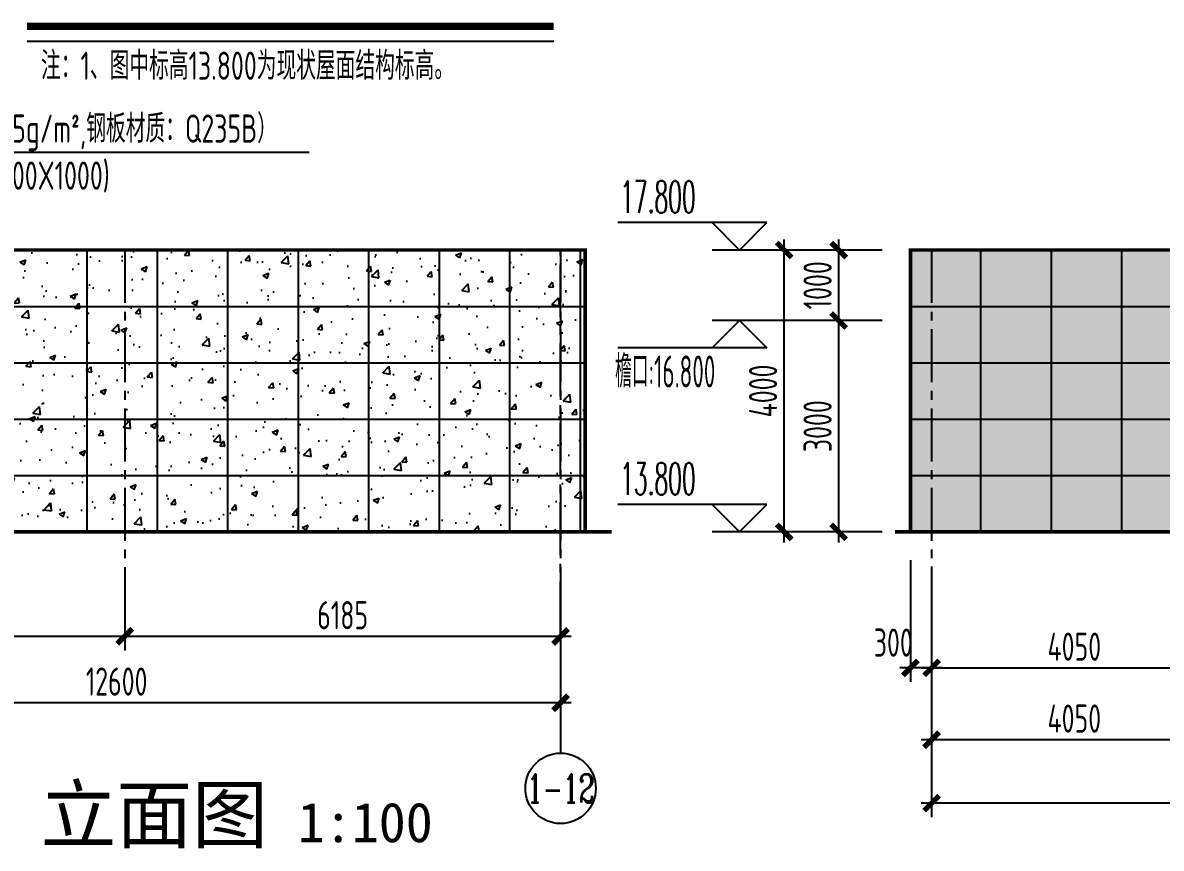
# Model space of a CAD drawing. Extents: x 670693 to 730093, y 227832 to 493926.
# Drawn here: x 682709 to 698863, y 291937 to 303651 of the extents above; entities that cross this region are included whole.
import ezdxf
from ezdxf.enums import TextEntityAlignment as Align

# ---------------------------------------------------------------- set-up
doc = ezdxf.new("R2010")
doc.units = 0
doc.header["$LTSCALE"] = 1000
doc.linetypes.add('30', pattern=[0])
doc.linetypes.add('CENTER2', pattern=[1.125, 0.75, -0.125, 0.125, -0.125])
doc.layers.get('0').update_dxf_attribs({"linetype": 'CONTINUOUS'})
doc.layers.get('Defpoints').update_dxf_attribs({"linetype": 'CONTINUOUS'})
for name, color, linetype in [('0-标高', 7, 'CONTINUOUS'), ('0-石材', 11, 'CONTINUOUS'), ('AXIS', 253, '30'), ('AXIS_NUM', 7, 'CONTINUOUS'), ('DIM', 3, 'CONTINUOUS'), ('DIM_SYMB', 3, 'CONTINUOUS'), ('HATCH', 254, 'CONTINUOUS'), ('PUB_TEXT', 7, 'CONTINUOUS'), ('SURFACE', 6, 'CONTINUOUS'), ('梁原位标注竖向', 7, 'CONTINUOUS')]:
    doc.layers.add(name, color=color, linetype=linetype)
doc.styles.add('TESSDREN', font='tssdeng.shx', dxfattribs={"width": 0.8, "bigfont": 'tssdchn.shx'})
doc.styles.add('TSSD_Axis', font='Complex.shx', dxfattribs={"width": 0.7, "bigfont": 'hztxt.shx'})
doc.styles.add('TSSD_Dimension', font='Tssdeng.shx', dxfattribs={"width": 0.7, "bigfont": 'hztxt.shx'})
doc.styles.add('标注文字2', font='romans.shx', dxfattribs={"width": 0.5, "bigfont": '@@@chinese.shx'})
doc.styles.add('黑体', font='simhei.ttf')
doc.dimstyles.new('TSSD_100_100$0', dxfattribs={"dimtxt": 300, "dimasz": 100, "dimexe": 100, "dimexo": 300, "dimgap": 100, "dimtad": 1, "dimdec": 0, "dimzin": 0, "dimdsep": 46, "dimtxsty": 'TSSD_Dimension', "dimblk": 'ARCHTICK', "dimcen": 0, "dimdle": 100, "dimclrd": 3, "dimclre": 3, "dimclrt": 7, "dimazin": 0, "dimtfac": 1, "dimtdec": 0, "dimtix": 1, "dimtmove": 2, "dimatfit": 3, "dimldrblk": 'ARCHTICK', "dimfxl": 1, "dimtolj": 1, "dimtzin": 0, "dimarcsym": 0})

# ---------------------------------------------------------------- blocks, each defined once
blk = doc.blocks.new('ts_axno')
at = {"color": 0, "linetype": 'ByBlock', "lineweight": -2}
blk.add_circle((0, 0), 0.5, dxfattribs=at)
at = {"color": 0, "linetype": 'ByBlock', "lineweight": -2, "style": 'TSSD_Axis', "width": 0.7}
blk.add_attdef('A', text='', height=0.6, dxfattribs=at).set_placement((0, 0), align=Align.MIDDLE_CENTER)
blk = doc.blocks.new('_ArchTick')
at = {"color": 0, "linetype": 'ByBlock', "const_width": 0.5}
blk.add_lwpolyline([(-0.71, -0.71), (0.71, 0.71)], dxfattribs=at)
blk = doc.blocks.new('*D23')
at = {"layer": 'Defpoints', "color": 0, "transparency": 16777216}
for p in [(677741, 296045), (690341, 296045), (677741, 294002)]:
    blk.add_point(p, dxfattribs=at)
at = {"layer": 'DIM', "color": 3, "lineweight": -2, "transparency": 16777216}
for p, q in [((677741, 295645), (677741, 293802)), ((690341, 295645), (690341, 293802)), ((690491, 294002), (677591, 294002))]:
    blk.add_line(p, q, dxfattribs=at)
at = {"layer": 'DIM', "color": 3, "lineweight": -2, "transparency": 16777216, "xscale": 150, "yscale": 150, "zscale": 150, "rotation": 180}
blk.add_blockref('_ArchTick', (677741, 294002), dxfattribs=at)
at = {"layer": 'DIM', "color": 3, "lineweight": -2, "transparency": 16777216, "xscale": 150, "yscale": 150, "zscale": 150}
blk.add_blockref('_ArchTick', (690341, 294002), dxfattribs=at)
at = {"layer": 'DIM', "color": 7, "transparency": 16777216, "insert": (684041, 294302), "char_height": 400, "attachment_point": 5, "style": 'TSSD_Dimension'}
blk.add_mtext('\\A1;12600', dxfattribs=at)
blk = doc.blocks.new('*D25')
at = {"layer": 'Defpoints', "color": 0, "transparency": 16777216}
for p in [(684156, 296017), (690341, 296017), (690341, 294944)]:
    blk.add_point(p, dxfattribs=at)
at = {"layer": 'DIM', "color": 3, "lineweight": -2, "transparency": 16777216}
for p, q in [((684156, 295617), (684156, 294744)), ((690341, 295617), (690341, 294744)), ((684006, 294944), (690491, 294944))]:
    blk.add_line(p, q, dxfattribs=at)
at = {"layer": 'DIM', "color": 3, "lineweight": -2, "transparency": 16777216, "xscale": 150, "yscale": 150, "zscale": 150, "rotation": 180}
blk.add_blockref('_ArchTick', (684156, 294944), dxfattribs=at)
at = {"layer": 'DIM', "color": 3, "lineweight": -2, "transparency": 16777216, "xscale": 150, "yscale": 150, "zscale": 150}
blk.add_blockref('_ArchTick', (690341, 294944), dxfattribs=at)
at = {"layer": 'DIM', "color": 7, "transparency": 16777216, "insert": (687248, 295244), "char_height": 400, "attachment_point": 5, "style": 'TSSD_Dimension'}
blk.add_mtext('\\A1;6185', dxfattribs=at)
blk = doc.blocks.new('*D26')
at = {"layer": 'Defpoints', "color": 0, "transparency": 16777216}
for p in [(677971, 296017), (684156, 296017), (684156, 294944)]:
    blk.add_point(p, dxfattribs=at)
at = {"layer": 'DIM', "color": 3, "lineweight": -2, "transparency": 16777216}
for p, q in [((677971, 295617), (677971, 294744)), ((684156, 295617), (684156, 294744)), ((677821, 294944), (684306, 294944))]:
    blk.add_line(p, q, dxfattribs=at)
at = {"layer": 'DIM', "color": 3, "lineweight": -2, "transparency": 16777216, "xscale": 150, "yscale": 150, "zscale": 150, "rotation": 180}
blk.add_blockref('_ArchTick', (677971, 294944), dxfattribs=at)
at = {"layer": 'DIM', "color": 3, "lineweight": -2, "transparency": 16777216, "xscale": 150, "yscale": 150, "zscale": 150}
blk.add_blockref('_ArchTick', (684156, 294944), dxfattribs=at)
at = {"layer": 'DIM', "color": 7, "transparency": 16777216, "insert": (680867, 295373), "char_height": 400, "attachment_point": 5, "style": 'TSSD_Dimension'}
blk.add_mtext('\\A1;6185', dxfattribs=at)
blk = doc.blocks.new('*D98')
at = {"layer": 'Defpoints', "color": 0, "transparency": 16777216}
for p in [(695605, 296146), (699655, 296146), (695605, 293477)]:
    blk.add_point(p, dxfattribs=at)
at = {"layer": 'DIM', "color": 3, "lineweight": -2, "transparency": 16777216}
for p, q in [((695605, 295746), (695605, 293277)), ((699655, 295746), (699655, 293277)), ((699805, 293477), (695455, 293477))]:
    blk.add_line(p, q, dxfattribs=at)
at = {"layer": 'DIM', "color": 3, "lineweight": -2, "transparency": 16777216, "xscale": 150, "yscale": 150, "zscale": 150, "rotation": 180}
blk.add_blockref('_ArchTick', (695605, 293477), dxfattribs=at)
at = {"layer": 'DIM', "color": 3, "lineweight": -2, "transparency": 16777216, "xscale": 150, "yscale": 150, "zscale": 150}
blk.add_blockref('_ArchTick', (699655, 293477), dxfattribs=at)
at = {"layer": 'DIM', "color": 7, "transparency": 16777216, "insert": (697630, 293777), "char_height": 400, "attachment_point": 5, "style": 'TSSD_Dimension'}
blk.add_mtext('\\A1;4050', dxfattribs=at)
blk = doc.blocks.new('*D99')
at = {"layer": 'Defpoints', "color": 0, "transparency": 16777216}
for p in [(723055, 295999), (695605, 295846), (695605, 292576)]:
    blk.add_point(p, dxfattribs=at)
at = {"layer": 'DIM', "color": 3, "lineweight": -2, "transparency": 16777216}
for p, q in [((723055, 295599), (723055, 292376)), ((695605, 295446), (695605, 292376)), ((723205, 292576), (695455, 292576))]:
    blk.add_line(p, q, dxfattribs=at)
at = {"layer": 'DIM', "color": 3, "lineweight": -2, "transparency": 16777216, "xscale": 150, "yscale": 150, "zscale": 150, "rotation": 180}
blk.add_blockref('_ArchTick', (695605, 292576), dxfattribs=at)
at = {"layer": 'DIM', "color": 3, "lineweight": -2, "transparency": 16777216, "xscale": 150, "yscale": 150, "zscale": 150}
blk.add_blockref('_ArchTick', (723055, 292576), dxfattribs=at)
at = {"layer": 'DIM', "color": 7, "transparency": 16777216, "insert": (709330, 292876), "char_height": 400, "attachment_point": 5, "style": 'TSSD_Dimension'}
blk.add_mtext('\\A1;27450', dxfattribs=at)
blk = doc.blocks.new('*D100')
at = {"layer": 'Defpoints', "color": 0, "transparency": 16777216}
for p in [(695605, 296336), (699655, 296336), (699655, 294497)]:
    blk.add_point(p, dxfattribs=at)
at = {"layer": 'DIM', "color": 3, "lineweight": -2, "transparency": 16777216}
for p, q in [((695605, 295936), (695605, 294297)), ((699655, 295936), (699655, 294297)), ((695455, 294497), (699805, 294497))]:
    blk.add_line(p, q, dxfattribs=at)
at = {"layer": 'DIM', "color": 3, "lineweight": -2, "transparency": 16777216, "xscale": 150, "yscale": 150, "zscale": 150, "rotation": 180}
blk.add_blockref('_ArchTick', (695605, 294497), dxfattribs=at)
at = {"layer": 'DIM', "color": 3, "lineweight": -2, "transparency": 16777216, "xscale": 150, "yscale": 150, "zscale": 150}
blk.add_blockref('_ArchTick', (699655, 294497), dxfattribs=at)
at = {"layer": 'DIM', "color": 7, "transparency": 16777216, "insert": (697630, 294797), "char_height": 400, "attachment_point": 5, "style": 'TSSD_Dimension'}
blk.add_mtext('\\A1;4050', dxfattribs=at)
blk = doc.blocks.new('*D108')
at = {"layer": 'Defpoints', "color": 0, "transparency": 16777216}
for p in [(695305, 296426), (695605, 296245), (695305, 294497)]:
    blk.add_point(p, dxfattribs=at)
at = {"layer": 'DIM', "color": 3, "lineweight": -2, "transparency": 16777216}
for p, q in [((695305, 296026), (695305, 294297)), ((695605, 295845), (695605, 294297)), ((695755, 294497), (695155, 294497))]:
    blk.add_line(p, q, dxfattribs=at)
at = {"layer": 'DIM', "color": 3, "lineweight": -2, "transparency": 16777216, "xscale": 150, "yscale": 150, "zscale": 150, "rotation": 180}
blk.add_blockref('_ArchTick', (695305, 294497), dxfattribs=at)
at = {"layer": 'DIM', "color": 3, "lineweight": -2, "transparency": 16777216, "xscale": 150, "yscale": 150, "zscale": 150}
blk.add_blockref('_ArchTick', (695605, 294497), dxfattribs=at)
at = {"layer": 'DIM', "color": 7, "transparency": 16777216, "insert": (695061, 294855), "char_height": 400, "attachment_point": 5, "style": 'TSSD_Dimension'}
blk.add_mtext('\\A1;300', dxfattribs=at)
blk = doc.blocks.new('*D110')
at = {"layer": 'Defpoints', "color": 0, "transparency": 16777216}
for p in [(694287, 299426), (695305, 299426), (695305, 296426)]:
    blk.add_point(p, dxfattribs=at)
at = {"layer": 'DIM', "color": 3, "lineweight": -2, "transparency": 16777216}
for p, q in [((694287, 296276), (694287, 299576)), ((694905, 299426), (694087, 299426)), ((694905, 296426), (694087, 296426))]:
    blk.add_line(p, q, dxfattribs=at)
at = {"layer": 'DIM', "color": 3, "lineweight": -2, "transparency": 16777216, "xscale": 150, "yscale": 150, "zscale": 150}
for p, rotation in [((694287, 299426), 90), ((694287, 296426), 270)]:
    blk.add_blockref('_ArchTick', p, dxfattribs=dict(at, rotation=rotation))
at = {"layer": 'DIM', "color": 7, "transparency": 16777216, "insert": (693987, 297926), "char_height": 400, "attachment_point": 5, "rotation": 90, "style": 'TSSD_Dimension'}
blk.add_mtext('\\A1;3000', dxfattribs=at)
blk = doc.blocks.new('*D111')
at = {"layer": 'Defpoints', "color": 0, "transparency": 16777216}
for p in [(694287, 300426), (695305, 300426), (695305, 299426)]:
    blk.add_point(p, dxfattribs=at)
at = {"layer": 'DIM', "color": 3, "lineweight": -2, "transparency": 16777216}
for p, q in [((694287, 299276), (694287, 300576)), ((694905, 300426), (694087, 300426)), ((694905, 299426), (694087, 299426))]:
    blk.add_line(p, q, dxfattribs=at)
at = {"layer": 'DIM', "color": 3, "lineweight": -2, "transparency": 16777216, "xscale": 150, "yscale": 150, "zscale": 150}
for p, rotation in [((694287, 300426), 90), ((694287, 299426), 270)]:
    blk.add_blockref('_ArchTick', p, dxfattribs=dict(at, rotation=rotation))
at = {"layer": 'DIM', "color": 7, "transparency": 16777216, "insert": (693987, 299926), "char_height": 400, "attachment_point": 5, "rotation": 90, "style": 'TSSD_Dimension'}
blk.add_mtext('\\A1;1000', dxfattribs=at)
blk = doc.blocks.new('*D112')
at = {"layer": 'Defpoints', "color": 0, "transparency": 16777216}
for p in [(693514, 300426), (695305, 300426), (695305, 296426)]:
    blk.add_point(p, dxfattribs=at)
at = {"layer": 'DIM', "color": 3, "lineweight": -2, "transparency": 16777216}
for p, q in [((693514, 296276), (693514, 300576)), ((694905, 300426), (693314, 300426)), ((694905, 296426), (693314, 296426))]:
    blk.add_line(p, q, dxfattribs=at)
at = {"layer": 'DIM', "color": 3, "lineweight": -2, "transparency": 16777216, "xscale": 150, "yscale": 150, "zscale": 150}
for p, rotation in [((693514, 300426), 90), ((693514, 296426), 270)]:
    blk.add_blockref('_ArchTick', p, dxfattribs=dict(at, rotation=rotation))
at = {"layer": 'DIM', "color": 7, "transparency": 16777216, "insert": (693214, 298426), "char_height": 400, "attachment_point": 5, "rotation": 90, "style": 'TSSD_Dimension'}
blk.add_mtext('\\A1;4000', dxfattribs=at)

msp = doc.modelspace()

# ---------------------------------------------------------------- hatches: boundary and pattern name
at = {"layer": 'HATCH'}
h = msp.add_hatch(dxfattribs=at)
h.set_pattern_fill('CONCRETE', color=8, scale=120, style=0)
h.set_pattern_definition([(50, (-555160, -32512.56), (860.7122, -75.30256), [90, -990]), (355, (-555160, -32512.6), (-166.5016, 902.63056), [72, -792]), (100.4514, (-555088.3, -32518.8), (694.21126, 827.32745), [76.4882, -841.37053]), (46.1842, (-555160, -32272.6), (1280.6893, -198.6228), [135, -1485]), (96.6356, (-555053.3, -32289.1), (1121.5952, 1168.9414), [114.7323, -1262.0556]), (351.1842, (-555160, -32272.6), (1121.5943, 1168.9423), [108, -1188]), (21, (-555040, -32332.56), (716.28846, -483.14267), [90, -990]), (326, (-555040, -32332.6), (291.9784, 870.18005), [72, -792]), (71.4514, (-554980.3, -32372.8), (1008.26715, 387.0366), [76.4882, -841.37053]), (37.5, (-555160.03, -32512.56), (14.59183, 399.472625), [0, -782.4, 0, -804, 0, -795]), (7.5, (-555160.03, -32512.56), (315.68344, 473.29405), [0, -458.4, 0, -764.4, 0, -303]), (327.5, (-555427.63, -32512.56), (640.58692, -27.06585), [0, -300, 0, -936, 0, -1242]), (317.5, (-555547.63, -32512.56), (699.8234, 120.12598), [0, -390, 0, -621.6, 0, -882])])
h.paths.add_polyline_path([(677620.9, 300426.1), (690690.6, 300426.1), (690690.6, 296426.1), (677620.9, 296426.1)])
h = msp.add_hatch(dxfattribs=at)
h.set_pattern_fill('CONCRETE', color=8, scale=120, style=0)
h.set_pattern_definition([(50, (-611188.9, -4469.15), (860.71222, -75.30256), [90, -990]), (355, (-611188.9, -4469.15), (-166.5016, 902.63056), [72, -792]), (100.4514, (-611117.15, -4475.4), (694.21126, 827.32745), [76.48823, -841.37053]), (46.1842, (-611188.9, -4229.2), (1280.68926, -198.6228), [135, -1485]), (96.6356, (-611082.2, -4245.7), (1121.5952, 1168.9414), [114.7323, -1262.0556]), (351.1842, (-611188.9, -4229.2), (1121.5943, 1168.9423), [108, -1188]), (21, (-611068.9, -4289.15), (716.28846, -483.14267), [90, -990]), (326, (-611068.9, -4289.15), (291.9784, 870.18005), [72, -792]), (71.4514, (-611009.2, -4329.4), (1008.26715, 387.0366), [76.48823, -841.37053]), (37.5, (-611188.88, -4469.15), (14.591826, 399.472625), [0, -782.4, 0, -804, 0, -795]), (7.5, (-611188.9, -4469.15), (315.68344, 473.29405), [0, -458.4, 0, -764.4, 0, -303]), (327.5, (-611456.48, -4469.15), (640.58692, -27.065846), [0, -300, 0, -936, 0, -1242]), (317.5, (-611576.5, -4469.15), (699.8234, 120.12598), [0, -390, 0, -621.6, 0, -882])])
h.paths.add_polyline_path([(700704.9, 299326.1), (700704.9, 299526.1), (706704.9, 299526.1), (706704.9, 299326.1)], flags=16)
h.paths.add_polyline_path([(709304.9, 298526.1), (714304.9, 298526.1), (714304.9, 297526.1), (709304.9, 297526.1)], flags=16)
h.paths.add_polyline_path([(717454.9, 297526.1), (717454.9, 298526.1), (716954.9, 298526.1), (716954.9, 297526.1)])
h.paths.add_polyline_path([(721454.9, 298526.1), (721454.9, 297526.1), (721954.9, 297526.1), (721954.9, 298526.1)])
h.paths.add_polyline_path([(717454.9, 296426.1), (717454.9, 298826.1), (721454.9, 298826.1), (721454.9, 296426.1), (723354.9, 296426.1), (723354.9, 300426.1), (695304.9, 300426.1), (695304.9, 296426.1), (701704.9, 296426.1), (701704.9, 298826.1), (705704.9, 298826.1), (705704.9, 296426.1)])
h.paths.add_polyline_path([(722454.9, 299526.1), (722454.9, 299326.1), (716454.9, 299326.1), (716454.9, 299526.1)])

# ---------------------------------------------------------------- linework, layer by layer
at = {"color": 4}
msp.add_line((677620.9, 300426.1), (690690.6, 300426.1), dxfattribs=at)
msp.add_lwpolyline([(679166.5, 300008.6), (679166.5, 301816.5), (686775, 301816.5)], dxfattribs=at)
at = {"layer": '0-标高', "color": 133}
for p, q in [((693269, 300816.1), (691150.6, 300816.1)), ((692879, 300426.1), (692489, 300816.1)), ((692879, 300426.1), (693269, 300816.1)), ((693789, 300426.1), (692489, 300426.1)), ((694505.1, 299426.1), (692489, 299426.1)), ((692879, 299426.1), (692489, 299036.1)), ((692879, 299426.1), (693269, 299036.1)), ((693269, 299036.1), (691150.6, 299036.1)), ((693269, 296816.1), (691150.6, 296816.1)), ((692879, 296426.1), (692489, 296816.1)), ((692879, 296426.1), (693269, 296816.1)), ((693789, 296426.1), (692489, 296426.1))]:
    msp.add_line(p, q, dxfattribs=at)
at = {"layer": '0-石材'}
for p, q in [((683620.9, 296426.1), (683620.9, 300426.1)), ((684620.9, 296426.1), (684620.9, 300426.1)), ((685620.9, 296426.1), (685620.9, 300426.1)), ((686620.9, 296426.1), (686620.9, 300426.1)), ((687620.9, 296426.1), (687620.9, 300426.1)), ((688620.9, 296426.1), (688620.9, 300426.1)), ((689620.9, 296426.1), (689620.9, 300426.1)), ((690620.9, 296426.1), (690620.9, 300426.1)), ((696304.9, 296426.1), (696304.9, 300426.1)), ((697304.9, 296426.1), (697304.9, 300426.1)), ((698304.9, 296426.1), (698304.9, 300426.1)), ((677620.9, 299626.1), (690690.6, 299626.1)), ((695304.9, 299626.1), (723354.9, 299626.1)), ((677620.9, 298826.1), (690690.6, 298826.1)), ((695304.9, 298826.1), (723354.9, 298826.1)), ((677620.9, 298026.1), (690690.6, 298026.1)), ((695304.9, 298026.1), (701704.9, 298026.1)), ((677620.9, 297226.1), (690690.6, 297226.1)), ((695304.9, 297226.1), (701704.9, 297226.1))]:
    msp.add_line(p, q, dxfattribs=at)
at = {"layer": 'AXIS', "linetype": 'CENTER2'}
for p, q in [((684155.6, 300426.1), (684155.6, 295617.1)), ((690340.6, 300426.1), (690340.6, 295617.1)), ((690340.9, 294972.9), (690340.9, 300426.1)), ((695604.9, 300426.1), (695604.9, 295944.4))]:
    msp.add_line(p, q, dxfattribs=at)
at = {"layer": 'AXIS', "color": 3, "linetype": 'ByBlock'}
msp.add_line((690340.6, 295114.4), (690340.6, 293286.6), dxfattribs=at)
at = {"layer": 'DIM_SYMB', "const_width": 105}
msp.add_lwpolyline([(682771.4, 303599), (690243.1, 303599)], dxfattribs=at)
at = {"layer": 'DIM_SYMB'}
msp.add_lwpolyline([(682771.4, 303389), (690243.1, 303389)], dxfattribs=at)
at = {"layer": 'SURFACE', "const_width": 50}
for points in [[(677620.9, 296426.1), (677620.9, 300426.1), (690690.6, 300426.1), (690690.6, 296426.1)], [(723354.9, 296426.1), (723354.9, 300426.1), (695304.9, 300426.1), (695304.9, 296426.1)], [(677419.8, 296426.1), (691065.6, 296426.1)], [(695087.5, 296426.1), (723990, 296426.1)]]:
    msp.add_lwpolyline(points, dxfattribs=at)

# ---------------------------------------------------------------- block references
at = {"layer": 'AXIS_NUM'}
ref = msp.add_blockref('ts_axno', (690340.6, 292786.6), dxfattribs=dict(at, xscale=1000, yscale=1000, zscale=1000))
ref.add_attrib('8', '1-12', dxfattribs={"height": 400, "style": 'TSSD_Axis', "width": 0.65}).set_placement((690340.6, 292786.6), align=Align.MIDDLE_CENTER)

# ---------------------------------------------------------------- texts
at = {"layer": 'PUB_TEXT', "color": 133}
for s, style, width, p in [('17.800', '标注文字2', 0.5, (691185.5, 300952.6)), ('檐口:16.800', 'TESSDREN', 0.55, (691113.4, 298475)), ('13.800', '标注文字2', 0.5, (691185.5, 296952.6))]:
    msp.add_text(s, height=455, dxfattribs=dict(at, style=style, width=width)).set_placement(p)
at = {"layer": 'PUB_TEXT', "style": '黑体'}
for s, height, p in [('立面图', 788.61, (682960.9, 292022.7)), ('1:100', 563.29, (686610.9, 292022.7))]:
    msp.add_text(s, height=height, dxfattribs=at).set_placement(p)
at = {"layer": '梁原位标注竖向', "style": 'TSSD_Dimension', "width": 0.7}
for s, p in [('注：1、图中标高13.800为现状屋面结构标高。', (682967.5, 302841.6)), ('1mm镀锌钢板（镀锌量275g/m\x8c2\x8d,钢板材质：Q235B）', (679313.5, 301949.8)), ('米白色漆喷涂(800X1000)', (680573.2, 301282.5))]:
    msp.add_text(s, height=400, rotation=360, dxfattribs=at).set_placement(p)

# ---------------------------------------------------------------- dimensions: what is measured, and where the dimension line sits
at = {"layer": 'DIM'}
for base, p1, p2, angle, picture, middle in [((693513.7, 300426.1), (695304.9, 296426.1), (695304.9, 300426.1), 90, '*D112', (693213.7, 298426.1)), ((694287.4, 300426.1), (695304.9, 299426.1), (695304.9, 300426.1), 90, '*D111', (693987.4, 299926.1)), ((694287.4, 299426.1), (695304.9, 296426.1), (695304.9, 299426.1), 90, '*D110', (693987.4, 297926.1)), ((695604.9, 293477.3), (699654.9, 296146.2), (695604.9, 296146.2), 180, '*D98', (697629.9, 293777.3)), ((677740.6, 294002), (690340.6, 296045.2), (677740.6, 296045.2), 180, '*D23', (684040.6, 294302)), ((695604.9, 292576), (723054.9, 295998.6), (695604.9, 295846.2), 180, '*D99', (709329.9, 292876))]:
    dim = msp.add_linear_dim(base=base, p1=p1, p2=p2, angle=angle, dimstyle='TSSD_100_100$0', override={"dimtxt": 400, "dimasz": 150, "dimexe": 200, "dimexo": 400, "dimdle": 150}, dxfattribs=at)
    dim.commit()
    dim.dimension.update_dxf_attribs({"geometry": picture, "text_midpoint": middle})
dim = msp.add_linear_dim(base=(695304.9, 294496.5), p1=(695604.9, 296244.9), p2=(695304.9, 296426.1), angle=180, dimstyle='TSSD_100_100$0', override={"dimtxt": 400, "dimasz": 150, "dimexe": 200, "dimexo": 400, "dimdle": 150}, dxfattribs=at)
dim.commit()
dim.dimension.update_dxf_attribs({"geometry": '*D108', "text_midpoint": (695060.7, 294855.5), "dimtype": 128})
for base, p1, p2, picture, middle in [((699654.9, 294496.5), (695604.9, 296336.2), (699654.9, 296336.2), '*D100', (697629.9, 294796.5)), ((690340.6, 294944.3), (684155.6, 296017.1), (690340.6, 296017.1), '*D25', (687248.1, 295244.3))]:
    dim = msp.add_linear_dim(base=base, p1=p1, p2=p2, dimstyle='TSSD_100_100$0', override={"dimtxt": 400, "dimasz": 150, "dimexe": 200, "dimexo": 400, "dimdle": 150}, dxfattribs=at)
    dim.commit()
    dim.dimension.update_dxf_attribs({"geometry": picture, "text_midpoint": middle})
dim = msp.add_linear_dim(base=(684155.6, 294944.3), p1=(677970.6, 296017.1), p2=(684155.6, 296017.1), dimstyle='TSSD_100_100$0', override={"dimtxt": 400, "dimasz": 150, "dimexe": 200, "dimexo": 400, "dimdle": 150}, dxfattribs=at)
dim.commit()
dim.dimension.update_dxf_attribs({"geometry": '*D26', "text_midpoint": (680867.4, 295372.6), "dimtype": 128})

doc.saveas('drawing.dxf')
